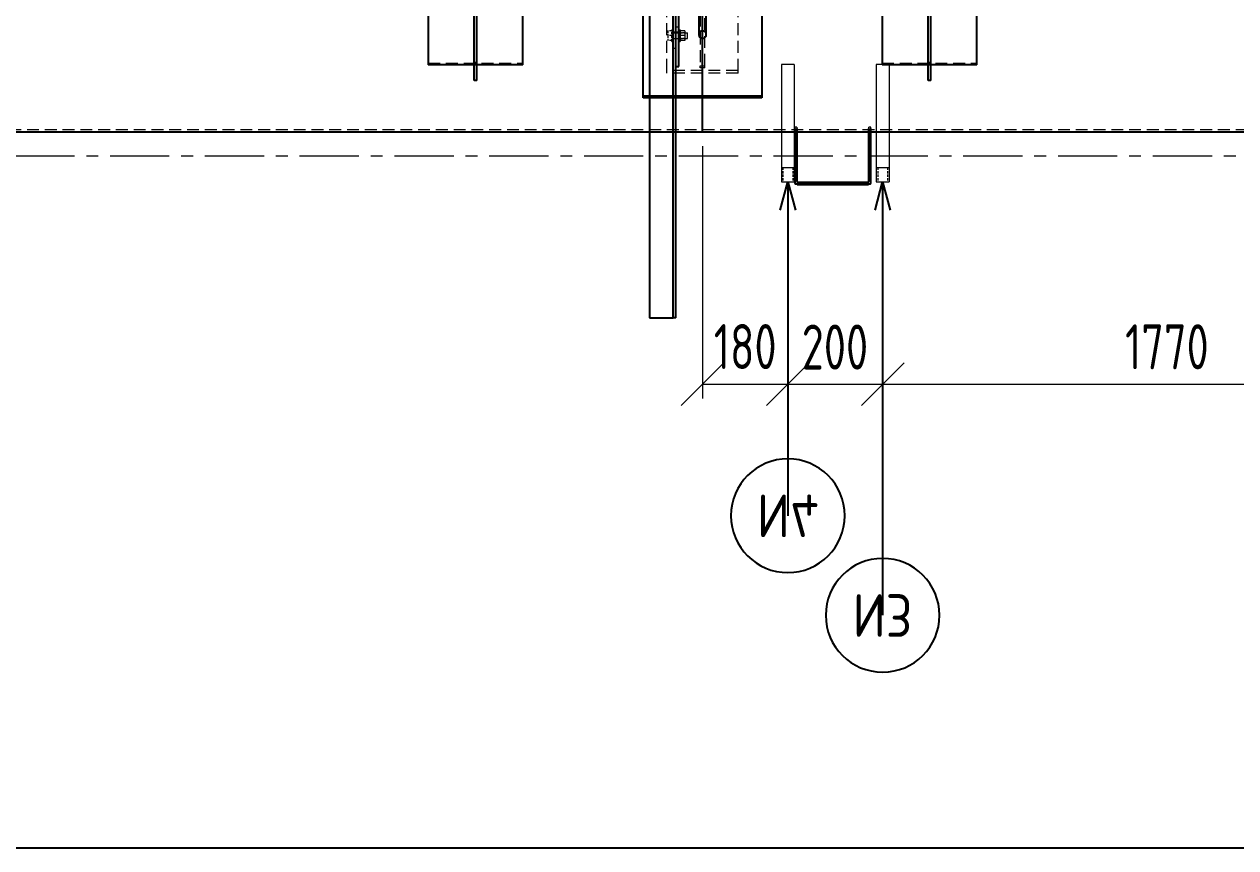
# Model space of a CAD drawing. Header units: millimetres. Extents: x -46397 to 283259, y -8690 to 23983.
# Drawn here: x 1982 to 4538, y -1633 to 104 of the extents above; entities that cross this region are included whole.
import ezdxf
from ezdxf import colors
from ezdxf.entities.mleader import LeaderData, LeaderLine
from ezdxf.enums import TextEntityAlignment as Align
from ezdxf.math import Vec2, Vec3

# ---------------------------------------------------------------- set-up
doc = ezdxf.new("R2010")
doc.units = ezdxf.units.MM
for name, pattern in [('ACISOTGL', [3, 2, -1]), ('CENTER', [2, 1.25, -0.25, 0.25, -0.25]), ('CENTER2', [1.125, 0.75, -0.125, 0.125, -0.125]), ('HIDDEN', [0.375, 0.25, -0.125]), ('HIDDENX2', [0.75, 0.5, -0.25])]:
    doc.linetypes.add(name, pattern=pattern)
doc.layers.get('Defpoints').update_dxf_attribs({"lineweight": 0})
for name, color, linetype, lineweight in [('0-Dim', 7, 'Continuous', 0), ('2-Dashed', 50, 'ACISOTGL', 25), ('3-Centerline', 4, 'CENTER', 5), ('CHUAN NET KHUAT', 4, 'HIDDEN', 0), ('Dtext', 255, 'Continuous', 20), ('DUONGCHINH', 7, 'Continuous', 25), ('DUONGTAM', 1, 'CENTER', 0), ('Long_AM_Visible', 30, 'Continuous', 25), ('PHANTOM 2', 8, 'Continuous', 0)]:
    doc.layers.add(name, color=color, linetype=linetype, lineweight=lineweight)
doc.layers.add('flashshoot', color=7, linetype='Continuous')
doc.styles.add('Chu va so', font='arial.ttf')
doc.styles.add('GHI CHÚ 1', font='isocp_IV25.ttf', dxfattribs={"width": 0.8})
doc.styles.add('Long_Text', font='isocp.shx', dxfattribs={"width": 0.7})
doc.styles.get("Standard").update_dxf_attribs({"font": 'isocp.shx', "width": 0.8})
doc.styles.add('TCVN', font='arial.ttf')
doc.dimstyles.new('1-30SCALE', dxfattribs={"dimtxt": 75, "dimasz": 75, "dimexe": 37.5, "dimexo": 30, "dimgap": 30, "dimtad": 1, "dimtoh": 1, "dimdec": 0, "dimdsep": 46, "dimtxsty": 'GHI CHÚ 1', "dimcen": 0.09, "dimclrd": 256, "dimclre": 256, "dimclrt": 2, "dimadec": 0, "dimazin": 0, "dimtfac": 1, "dimtdec": 0, "dimtofl": 0, "dimtmove": 0, "dimatfit": 3, "dimfxl": 1, "dimlwd": 0, "dimlwe": 0, "dimarcsym": 0})

# ---------------------------------------------------------------- blocks, each defined once
blk = doc.blocks.new('A$Cda035db7')
at = {"layer": 'CHUAN NET KHUAT', "color": 3, "ltscale": 100}
for p, q in [((985, 0), (985, 1500)), ((985, -1500), (985, 0))]:
    blk.add_line(p, q, dxfattribs=at)
at = {"layer": 'DUONGCHINH', "color": 2, "ltscale": 10}
for p, q in [((990, 0), (990, 1500)), ((990, 0), (0, 0)), ((990, 0), (0, 0)), ((990, -1500), (990, 0))]:
    blk.add_line(p, q, dxfattribs=at)
blk = doc.blocks.new('A$C14a280a6')
at = {"layer": 'DUONGTAM', "color": 5, "lineweight": 0, "ltscale": 100}
blk.add_lwpolyline([(-1041, 3050), (-1041, -3050, 0.282615), (-826.8, -3398.7, 0.238931), (826.8, -3398.7, 0.282615), (1041, -3050), (1041, 3050, 0.282615), (826.8, 3398.7, 0.238931), (-826.8, 3398.7, 0.238931)], format="xyb", dxfattribs=at)
blk = doc.blocks.new('A$Cc76405f5')
at = {"color": 2, "linetype": 'Continuous', "lineweight": 0, "ltscale": 10}
for p, q in [((848.1, 393.4), (848.1, 366.6)), ((848.1, 393.4), (1095.3, 393.4)), ((1065.3, 366.6), (1065.3, 393.4)), ((1095.3, 366.6), (1095.3, 393.4)), ((848.1, 366.6), (1065.3, 366.6)), ((1065.3, 366.6), (1095.3, 366.6)), ((848.1, 193.4), (848.1, 166.6)), ((848.1, 193.4), (1095.3, 193.4)), ((1065.3, 166.6), (1065.3, 193.4)), ((1095.3, 166.6), (1095.3, 193.4)), ((848.1, 166.6), (1065.3, 166.6)), ((1065.3, 166.6), (1095.3, 166.6))]:
    blk.add_line(p, q, dxfattribs=at)
at = {"color": 1, "linetype": 'HIDDENX2', "lineweight": 0, "ltscale": 10}
for p, q in [((1065.3, 390.3), (1095.3, 390.3)), ((1065.3, 369.7), (1095.3, 369.7)), ((1065.3, 190.3), (1095.3, 190.3)), ((1065.3, 169.7), (1095.3, 169.7))]:
    blk.add_line(p, q, dxfattribs=at)
blk = doc.blocks.new('A$Cf01baf33')
at = {"color": 4, "linetype": 'HIDDENX2', "lineweight": 0, "ltscale": 10}
for p, q in [((768.7, -56), (768.7, -50)), ((780.1, -50), (780.1, -56)), ((781.1, -62), (781.1, -37)), ((781.1, -37), (781.1, -50)), ((793.1, -62), (793.1, -37)), ((793.1, -37), (793.1, -50)), ((794.1, -50), (794.1, -56)), ((775.1, -65), (775.1, -62)), ((799.1, -65), (775.1, -65)), ((776.8, -65), (776.8, -73)), ((776.8, -73), (787.1, -73)), ((780.1, -56), (780.1, -62)), ((787.1, -65), (787.1, -73)), ((787.1, -73), (797.5, -73)), ((794.1, -56), (794.1, -62)), ((797.5, -65), (797.5, -73)), ((799.1, -65), (799.1, -62)), ((814.2, -56), (814.2, -62))]:
    blk.add_line(p, q, dxfattribs=at)
at = {"color": 7, "linetype": 'Continuous', "lineweight": 0, "ltscale": 10}
for p, q in [((775.1, -47), (799.1, -47)), ((775.1, -50), (775.1, -47)), ((776.8, -37), (787.1, -37)), ((776.8, -37), (776.8, -47)), ((793.1, -32), (781.1, -32)), ((781.1, -37), (781.1, -32)), ((787.1, -37), (797.5, -37)), ((787.1, -37), (787.1, -47)), ((793.1, -37), (793.1, -32)), ((797.5, -37), (797.5, -47)), ((799.1, -50), (799.1, -47))]:
    blk.add_line(p, q, dxfattribs=at)
at = {"layer": 'DUONGCHINH'}
for p, q in [((852, -50), (436.8, -50)), ((852, -56), (852, -50)), ((1382.3, -56), (679.8, -56)), ((1382.3, -62), (682.3, -62)), ((1382.3, -56), (1382.3, -58)), ((1382.3, -58), (1382.3, -62)), ((1382.3, -112), (1382.3, -62)), ((682.3, -112), (1382.3, -112))]:
    blk.add_line(p, q, dxfattribs=at)
blk = doc.blocks.new('*U1682')
at = {"layer": '3-Centerline', "color": 0, "linetype": 'CENTER2', "ltscale": 30, "transparency": 16777216}
blk.add_line((0, -38.5), (0, 38.5), dxfattribs=at)
blk = doc.blocks.new('*U1681')
for points in [[(-8, -71.1), (-8, -1.1)], [(8, -1.1), (8, -71.1)]]:
    blk.add_lwpolyline(points)
blk.add_circle((0, -71.1), 8)
at = {"extrusion": (2.22045e-16, 4.93038e-32, -1)}
blk.add_arc((0, -1.1), 8, 0, 180, dxfattribs=at)
at = {"layer": '2-Dashed', "ltscale": 3, "extrusion": (2.22045e-16, 4.93038e-32, -1)}
blk.add_arc((0, -1.1), 8, 180, 0, dxfattribs=at)
at = {"layer": '3-Centerline', "linetype": 'CENTER2', "ltscale": 30}
blk.add_blockref('*U1682', (0, -36.1), dxfattribs=at)
blk = doc.blocks.new('SD1-3')
at = {"layer": 'CHUAN NET KHUAT', "ltscale": 100}
for p, q in [((50, 1779.2), (50, 1784.9)), ((50, 1784.9), (200, 1784.9)), ((200, 1779.2), (50, 1779.2)), ((50, 1567), (50, 1779.2)), ((120, 1773.6), (130, 1773.6)), ((120, 1768.7), (120, 1773.6)), ((130, 1768.7), (120, 1768.7)), ((120, 1768.7), (120, 1361.3)), ((130, 1773.6), (130, 1768.7)), ((130, 1361.3), (130, 1768.7)), ((200, 1779.2), (200, 1784.9)), ((200, 1567), (200, 1779.2)), ((200, 1593.3), (50, 1593.3)), ((200, 1573.3), (50, 1573.3)), ((120, 1567), (50, 1567)), ((50, 1361.3), (50, 1567)), ((200, 1567), (130, 1567)), ((200, 1361.3), (200, 1567)), ((120, 1361.3), (50, 1361.3)), ((50, 1355.3), (50, 1361.3)), ((50, 1141.3), (50, 1355.3)), ((120, 1355.3), (50, 1355.3)), ((120, 1355.3), (120, 1141.3)), ((200, 1361.3), (130, 1361.3)), ((130, 1141.3), (130, 1355.3)), ((200, 1355.3), (130, 1355.3)), ((200, 1355.3), (200, 1361.3)), ((200, 1141.3), (200, 1355.3)), ((120, 1141.3), (50, 1141.3)), ((50, 1135.3), (50, 1141.3)), ((50, 921.3), (50, 1135.3)), ((120, 1135.3), (50, 1135.3)), ((120, 1135.3), (120, 921.3)), ((200, 1141.3), (130, 1141.3)), ((130, 921.3), (130, 1135.3)), ((200, 1135.3), (130, 1135.3)), ((200, 1135.3), (200, 1141.3)), ((200, 921.3), (200, 1135.3)), ((120, 921.3), (50, 921.3)), ((50, 915.3), (50, 921.3)), ((200, 921.3), (130, 921.3)), ((200, 915.3), (200, 921.3)), ((50, 701.3), (50, 915.3)), ((120, 915.3), (50, 915.3)), ((120, 915.3), (120, 701.3)), ((130, 701.3), (130, 915.3)), ((200, 915.3), (130, 915.3)), ((200, 701.3), (200, 915.3)), ((120, 701.3), (50, 701.3)), ((50, 695.3), (50, 701.3)), ((50, 481.3), (50, 695.3)), ((120, 695.3), (50, 695.3)), ((120, 695.3), (120, 481.3)), ((200, 701.3), (130, 701.3)), ((130, 481.3), (130, 695.3)), ((200, 695.3), (130, 695.3)), ((200, 695.3), (200, 701.3)), ((200, 481.3), (200, 695.3)), ((120, 481.3), (50, 481.3)), ((50, 475.3), (50, 481.3)), ((50, 269.7), (50, 475.3)), ((120, 475.3), (50, 475.3)), ((120, 475.3), (120, 67.9)), ((200, 481.3), (130, 481.3)), ((130, 67.9), (130, 475.3)), ((200, 475.3), (130, 475.3)), ((200, 475.3), (200, 481.3)), ((200, 269.7), (200, 475.3)), ((120, 269.7), (50, 269.7)), ((50, 57.5), (50, 269.7)), ((50, 263.3), (200, 263.3)), ((200, 269.7), (130, 269.7)), ((200, 57.5), (200, 269.7)), ((50, 243.3), (200, 243.3)), ((200, 57.5), (50, 57.5)), ((50, 51.8), (50, 57.5)), ((200, 51.8), (50, 51.8)), ((120, 63), (120, 67.9)), ((120, 67.9), (130, 67.9)), ((130, 63), (120, 63)), ((130, 63), (130, 67.9)), ((200, 51.8), (200, 57.5))]:
    blk.add_line(p, q, dxfattribs=at)
at = {"layer": 'DUONGCHINH'}
for p, q in [((250, 1836.7), (0, 1836.7)), ((0, 1833), (0, 1836.7)), ((250, 1833), (0, 1833)), ((0, 3.7), (0, 1833)), ((250, 1836.7), (250, 1833)), ((250, 1833), (250, 3.7)), ((250, 3.7), (0, 3.7)), ((0, 0), (0, 3.7)), ((250, 3.7), (250, 0)), ((250, 0), (0, 0))]:
    blk.add_line(p, q, dxfattribs=at)
at = {"rotation": 179.9999999999993}
blk.add_blockref('*U1681', (125, 1632), dxfattribs=at)
at = {"xscale": -0.9999999999999998}
blk.add_blockref('*U1681', (125, 204.7), dxfattribs=at)
blk = doc.blocks.new('SD2-3')
for centre in [(50, 1377.6), (150, 1277.6), (150, 419.4), (50, 319.4)]:
    blk.add_circle(centre, 9)
at = {"layer": 'CHUAN NET KHUAT', "ltscale": 100}
for p, q in [((200, 1693.6), (0, 1693.6)), ((0, 1408.5), (97, 1408.5)), ((97, 1408.5), (97, 1428.5)), ((103, 1408.5), (97, 1408.5)), ((103, 1408.5), (103, 1428.5)), ((103, 1408.5), (200, 1408.5)), ((97, 1402.5), (0, 1402.5)), ((97, 1092.8), (97, 1402.5)), ((200, 1402.5), (103, 1402.5)), ((103, 1092.8), (103, 1402.5)), ((97, 1092.8), (0, 1092.8)), ((97, 1086.8), (0, 1086.8)), ((97, 851.5), (97, 1086.8)), ((200, 1092.8), (103, 1092.8)), ((200, 1086.8), (103, 1086.8)), ((103, 851.5), (103, 1086.8)), ((97, 851.5), (0, 851.5)), ((97, 845.5), (0, 845.5)), ((97, 610.2), (97, 845.5)), ((200, 851.5), (103, 851.5)), ((200, 845.5), (103, 845.5)), ((103, 610.2), (103, 845.5)), ((97, 610.2), (0, 610.2)), ((97, 604.2), (0, 604.2)), ((97, 294.5), (97, 604.2)), ((200, 610.2), (103, 610.2)), ((200, 604.2), (103, 604.2)), ((103, 294.5), (103, 604.2)), ((97, 294.5), (0, 294.5)), ((97, 288.5), (0, 288.5)), ((103, 288.5), (97, 288.5)), ((97, 268.5), (97, 288.5)), ((200, 294.5), (103, 294.5)), ((200, 288.5), (103, 288.5)), ((103, 268.5), (103, 288.5)), ((0, 3.4), (200, 3.4))]:
    blk.add_line(p, q, dxfattribs=at)
at = {"layer": 'DUONGCHINH'}
for p, q in [((97, 1428.5), (97, 1730.2)), ((103, 1730.2), (97, 1730.2)), ((103, 1428.5), (103, 1730.2)), ((0, 1697), (0, 1428.5)), ((97, 1697), (0, 1697)), ((103, 1697), (97, 1697)), ((103, 1692.9), (97, 1692.9)), ((200, 1697), (103, 1697)), ((200, 1428.5), (200, 1697)), ((0, 1428.5), (200, 1428.5)), ((0, 1428.5), (0, 268.5)), ((200, 1428.5), (200, 268.5)), ((200, 268.5), (0, 268.5)), ((0, 268.5), (0, 0)), ((97, -33.2), (97, 268.5)), ((103, -33.2), (103, 268.5)), ((200, 0), (200, 268.5)), ((97, 0), (0, 0)), ((103, 4.1), (97, 4.1)), ((103, 0), (97, 0)), ((200, 0), (103, 0)), ((103, -33.2), (97, -33.2))]:
    blk.add_line(p, q, dxfattribs=at)
blk = doc.blocks.new('_Oblique')
at = {"color": 0, "linetype": 'ByBlock', "lineweight": -2}
blk.add_line((-0.5, -0.5), (0.5, 0.5), dxfattribs=at)
blk = doc.blocks.new('*D132')
at = {"layer": 'Defpoints', "color": 0, "transparency": 16777216}
for p in [(3413.2, -122.7, -1.5), (3593.2, -228, -1.5), (3593.2, -655.1)]:
    blk.add_point(p, dxfattribs=at)
at = {"layer": 'PHANTOM 2', "linetype": 'Continuous', "lineweight": 0, "transparency": 16777216}
for p, q in [((3413.2, -152.7), (3413.2, -685.1)), ((3593.2, -258), (3593.2, -685.1)), ((3413.2, -655.1), (3593.2, -655.1))]:
    blk.add_line(p, q, dxfattribs=at)
at = {"layer": 'PHANTOM 2', "lineweight": 0, "transparency": 16777216, "xscale": 90, "yscale": 90, "zscale": 90, "rotation": 180}
blk.add_blockref('_Oblique', (3413.2, -655.1), dxfattribs=at)
at = {"layer": 'PHANTOM 2', "lineweight": 0, "transparency": 16777216, "xscale": 90, "yscale": 90, "zscale": 90}
blk.add_blockref('_Oblique', (3593.2, -655.1), dxfattribs=at)
at = {"layer": 'PHANTOM 2', "color": 2, "transparency": 16777216, "insert": (3503.2, -575.7), "char_height": 95, "attachment_point": 5, "style": 'GHI CHÚ 1'}
blk.add_mtext('180', dxfattribs=at)
blk = doc.blocks.new('*D133')
at = {"layer": 'Defpoints', "color": 0, "transparency": 16777216}
for p in [(3593.2, -228, -1.5), (3793.2, -228, -1.5), (3793.2, -655.1)]:
    blk.add_point(p, dxfattribs=at)
at = {"layer": 'PHANTOM 2', "linetype": 'Continuous', "lineweight": 0, "transparency": 16777216}
for p, q in [((3593.2, -258), (3593.2, -685.1)), ((3793.2, -258), (3793.2, -685.1)), ((3593.2, -655.1), (3793.2, -655.1))]:
    blk.add_line(p, q, dxfattribs=at)
at = {"layer": 'PHANTOM 2', "lineweight": 0, "transparency": 16777216, "xscale": 90, "yscale": 90, "zscale": 90, "rotation": 180}
blk.add_blockref('_Oblique', (3593.2, -655.1), dxfattribs=at)
at = {"layer": 'PHANTOM 2', "lineweight": 0, "transparency": 16777216, "xscale": 90, "yscale": 90, "zscale": 90}
blk.add_blockref('_Oblique', (3793.2, -655.1), dxfattribs=at)
at = {"layer": 'PHANTOM 2', "color": 2, "transparency": 16777216, "insert": (3692.5, -576.7), "char_height": 95, "attachment_point": 5, "style": 'GHI CHÚ 1'}
blk.add_mtext('200', dxfattribs=at)
blk = doc.blocks.new('*D134')
at = {"layer": 'Defpoints', "color": 0, "transparency": 16777216}
for p in [(3793.2, -228, -1.5), (5563, -237.6, -1.5), (5563, -655.1)]:
    blk.add_point(p, dxfattribs=at)
at = {"layer": 'PHANTOM 2', "linetype": 'Continuous', "lineweight": 0, "transparency": 16777216}
for p, q in [((3793.2, -258), (3793.2, -685.1)), ((5563, -267.6), (5563, -685.1)), ((3793.2, -655.1), (5563, -655.1))]:
    blk.add_line(p, q, dxfattribs=at)
at = {"layer": 'PHANTOM 2', "lineweight": 0, "transparency": 16777216, "xscale": 90, "yscale": 90, "zscale": 90, "rotation": 180}
blk.add_blockref('_Oblique', (3793.2, -655.1), dxfattribs=at)
at = {"layer": 'PHANTOM 2', "lineweight": 0, "transparency": 16777216, "xscale": 90, "yscale": 90, "zscale": 90}
blk.add_blockref('_Oblique', (5563, -655.1), dxfattribs=at)
at = {"layer": 'PHANTOM 2', "color": 2, "transparency": 16777216, "insert": (4392.9, -576.2), "char_height": 95, "attachment_point": 5, "style": 'GHI CHÚ 1'}
blk.add_mtext('1770', dxfattribs=at)
blk = doc.blocks.new('_TagCircle')
at = {"color": 0, "linetype": 'ByBlock', "lineweight": -2, "transparency": 16777216}
blk.add_circle((0, 0), 4, dxfattribs=at)
at = {"layer": 'Long_AM_Visible', "color": 0, "transparency": 16777216, "style": 'Long_Text'}
blk.add_attdef('TAGNUMBER', text='', height=3, dxfattribs=at).set_placement((0, -1.5), align=Align.CENTER)
blk = doc.blocks.new('_Open30')
at = {"color": 0, "linetype": 'ByBlock', "lineweight": -2}
for p, q in [((-1, 0.268), (0, 0)), ((0, 0), (-1, -0.268)), ((0, 0), (-1, 0))]:
    blk.add_line(p, q, dxfattribs=at)
blk = doc.blocks.new('*U1811')
at = {"lineweight": 25}
for points in [[(0, 0), (18993, 0), (18993, 12441.4), (0, 12441.4)], [(0, 0), (14360.6, 0), (14360.6, 12441.4), (0, 12441.4)]]:
    blk.add_lwpolyline(points, close=True, dxfattribs=at)
at = {"layer": 'Dtext', "ltscale": 0.1}
for tag, p, height, style in [('REV_3', (14482.9, 4673), 82.7, 'TCVN'), ('FOR_APPROVAL3', (15310.2, 4667.2, -0.7), 99.3, 'TCVN'), ('REV_2', (14482.9, 4364.2), 82.7, 'TCVN'), ('FOR_APPROVAL2', (15310.2, 4358.4, -0.7), 99.3, 'TCVN'), ('REV_1', (14482.9, 4055.4), 82.7, 'TCVN'), ('FOR_APPROVAL1', (15310.2, 4049.5, -0.7), 99.3, 'TCVN'), ('REV_0', (14482.9, 3746.5), 82.7, 'TCVN'), ('NGUOI_VE', (16191.6, 3742.1, -0.7), 99.3, 'TCVN'), ('NGUOI_KIEM_2', (17068.8, 3742.1, -0.8), 99.3, 'TCVN'), ('NGUOI_DUYET', (18128.4, 3742.1, -0.8), 99.3, 'TCVN'), ('1.1_A4', (18181.6, 188.4, -0.8), 99.3, 'Chu va so'), ('A4_A4', (18511.9, 188.4, -0.8), 99.3, 'Chu va so'), ('REV.', (18783.9, 188.4, -0.8), 99.3, 'Chu va so')]:
    blk.add_attdef(tag, p, '', height=height, dxfattribs=dict(at, style=style))
for tag, p, height, style, width in [('NGAY_REV03', (14692.6, 4667.2, -0.7), 86, 'TCVN', 0.95), ('NGAY_REV02', (14692.6, 4358.4, -0.7), 86, 'TCVN', 0.95), ('NGAY_REV01', (14692.6, 4049.5, -0.7), 86, 'TCVN', 0.95), ('NGAY_REV0', (14692.6, 3740.7, -0.8), 86, 'TCVN', 0.95), ('DWD.NO', (14684.9, 80.5, -0.8), 132.4, 'Chu va so', 0.85)]:
    blk.add_attdef(tag, p, '', height=height, dxfattribs=dict(at, style=style, width=width))
at = {"layer": 'Dtext', "lineweight": 25, "ltscale": 0.1, "style": 'Chu va so'}
for tag, p, height in [('PROJECT_CODE', (15641.5, 1555.2), 198.5), ('TITLE1', (14781.7, 1186, -0.8), 132.4), ('TITLE2', (14781.7, 874.8, -0.8), 132.4), ('TITLE3', (14781.7, 565.9, -0.8), 132.4)]:
    blk.add_attdef(tag, p, '', height=height, dxfattribs=at)

msp = doc.modelspace()

# ---------------------------------------------------------------- linework, layer by layer
at = {"color": 3, "linetype": 'HIDDENX2', "lineweight": 0, "ltscale": 10}
for p, q in [((3608.15, -112.65, -1.5), (3608.15, -115.35, -1.5)), ((3612.15, -112.65, -1.5), (3608.15, -112.65, -1.5)), ((3612.15, -112.65, -1.5), (3612.15, -115.35, -1.5)), ((3768.15, -112.65, -1.5), (3764.15, -112.65, -1.5)), ((3764.15, -115.35, -1.5), (3764.15, -112.65, -1.5)), ((3768.15, -115.35, -1.5), (3768.15, -112.65, -1.5))]:
    msp.add_line(p, q, dxfattribs=at)
at = {"layer": 'DUONGCHINH', "color": 2, "ltscale": 10}
for p, q in [((3608.15, -115.35, -1.5), (3608.15, -230.65, -1.5)), ((3608.15, -122.65, -1.5), (3612.15, -122.65, -1.5)), ((3612.15, -115.35, -1.5), (3612.15, -226.65, -1.5)), ((3764.15, -226.65, -1.5), (3764.15, -115.35, -1.5)), ((3764.15, -122.65, -1.5), (3768.15, -122.65, -1.5)), ((3768.15, -230.65, -1.5), (3768.15, -115.35, -1.5)), ((3614.15, -228.65, -1.5), (3762.15, -228.65, -1.5)), ((3610.15, -232.65, -1.5), (3766.15, -232.65, -1.5)), ((3613.15, -234.65, -1.5), (3613.15, -232.65, -1.5)), ((3763.15, -234.65, -1.5), (3613.15, -234.65, -1.5)), ((3763.15, -234.65, -1.5), (3763.15, -232.65, -1.5))]:
    msp.add_line(p, q, dxfattribs=at)
for centre, start, end in [((3614.15, -226.65, -1.5), 180, 270), ((3762.15, -226.65, -1.5), 270, 0), ((3610.15, -230.65, -1.5), 180, 270), ((3766.15, -230.65, -1.5), 270, 0)]:
    msp.add_arc(centre, 2, start, end, dxfattribs=at)

# ---------------------------------------------------------------- block references
for name, p in [('SD1-3', (3288.15, -50.99, -1.5)), ('SD2-3', (2834.31, 18.85, -1.5)), ('SD2-3', (3791.99, 18.85, -1.5))]:
    msp.add_blockref(name, p)
at = {"layer": 'flashshoot', "rotation": 270}
for name in ['A$C14a280a6', 'A$Cda035db7', 'A$Cf01baf33', 'A$Cc76405f5']:
    msp.add_blockref(name, (3413.15, 867.35, -1.5), dxfattribs=at)

# ---------------------------------------------------------------- dimensions: what is measured, and where the dimension line sits
at = {"layer": 'PHANTOM 2'}
for base, p1, p2, picture, middle in [((3593.15, -655.07), (3413.15, -122.65, -1.5), (3593.15, -227.96, -1.5), '*D132', (3503.15, -655.07)), ((3793.15, -655.07), (3593.15, -227.96, -1.5), (3793.15, -227.96, -1.5), '*D133', (3692.51, -656.02)), ((5562.97, -655.07), (3793.15, -227.96, -1.5), (5562.97, -237.62, -1.5), '*D134', (4392.91, -655.59))]:
    dim = msp.add_linear_dim(base=base, p1=p1, p2=p2, dimstyle='1-30SCALE', override={"dimtxt": 95, "dimasz": 90, "dimexe": 30, "dimblk1": 'Oblique', "dimblk2": 'Oblique', "dimsah": 1, "dimtmove": 1}, dxfattribs=at)
    dim.commit()
    dim.dimension.update_dxf_attribs({"geometry": picture, "text_midpoint": middle, "dimtype": 160})

# ---------------------------------------------------------------- leaders
at = {"layer": '0-Dim', "color": 6}
ml = msp.add_multileader_block('Standard', dxfattribs=at)
ml.set_content('_TagCircle', color=6, scale=-30)
ml.set_attribute('TAGNUMBER', 'N4', width=0)
ml.set_leader_properties(color=5)
ml.set_arrow_properties(name='OPEN30')
ml.build(insert=Vec2(0, 0))
ml.multileader.update_dxf_attribs({"has_dogleg": 0, "text_left_attachment_type": 6, "text_right_attachment_type": 6, "dogleg_length": 0.36, "arrow_head_size": 60, "block_connection_type": 1})
ctx = ml.context
ctx.base_point, ctx.char_height, ctx.arrow_head_size, ctx.landing_gap_size, ctx.plane_origin = Vec3(3593.15, -932.51, -1.5), 56, 60, 1.4, Vec3(3942.78, -1345.61, -1.5)
ctx.left_attachment, ctx.right_attachment, ctx.attachment_type = 6, 6, 1
notes = []
notes.append((ctx, [(0, (1, 1, 0), (3593.51, -932.51, -1.5), (-1, 0), 0.36, [(0, [(3593.15, -227.96, -1.5)], 0, [])])]))
ctx.block.insert, ctx.block.rotation, ctx.block.scale = Vec3(3593.15, -932.51, -1.5), 3.1415927, Vec3(-30, 30, 30)
ml = msp.add_multileader_block('Standard', dxfattribs=at)
ml.set_content('_TagCircle', color=6, scale=-30)
ml.set_attribute('TAGNUMBER', 'N3', width=0)
ml.set_leader_properties(color=5)
ml.set_arrow_properties(name='OPEN30')
ml.build(insert=Vec2(0, 0))
ml.multileader.update_dxf_attribs({"has_dogleg": 0, "text_left_attachment_type": 6, "text_right_attachment_type": 6, "dogleg_length": 0.36, "arrow_head_size": 60, "block_connection_type": 1})
ctx = ml.context
ctx.base_point, ctx.char_height, ctx.arrow_head_size, ctx.landing_gap_size, ctx.plane_origin = Vec3(3793.15, -1142.59, -1.5), 56, 60, 1.4, Vec3(4142.78, -1345.61, -1.5)
ctx.left_attachment, ctx.right_attachment, ctx.attachment_type = 6, 6, 1
notes.append((ctx, [(0, (1, 1, 0), (3793.51, -1142.59, -1.5), (-1, 0), 0.36, [(0, [(3793.15, -227.96, -1.5)], 0, [])])]))
ctx.block.insert, ctx.block.rotation, ctx.block.scale = Vec3(3793.15, -1142.59, -1.5), 3.1415927, Vec3(-30, 30, 30)
for ctx, leaders in notes:
    for number, flags, end, landing, length, lines in leaders:
        leader = LeaderData()
        leader.index, (leader.has_last_leader_line, leader.has_dogleg_vector, leader.attachment_direction) = number, flags
        leader.last_leader_point, leader.dogleg_vector, leader.dogleg_length = Vec3(end), Vec3(landing), length
        for number, points, colour, breaks in lines:
            line = LeaderLine()
            line.index, line.vertices, line.color, line.breaks = number, Vec3.list(points), colors.encode_raw_color(colour), breaks
            leader.lines.append(line)
        ctx.leaders.append(leader)

# ---------------------------------------------------------------- next in the draw order: block references
at = {"xscale": 0.9084576280678549, "yscale": 0.9084576280678549, "zscale": 0.9084576280678549}
msp.add_blockref('*U1811', (-655.03, -1633.08), dxfattribs=at)

doc.saveas('drawing.dxf')
